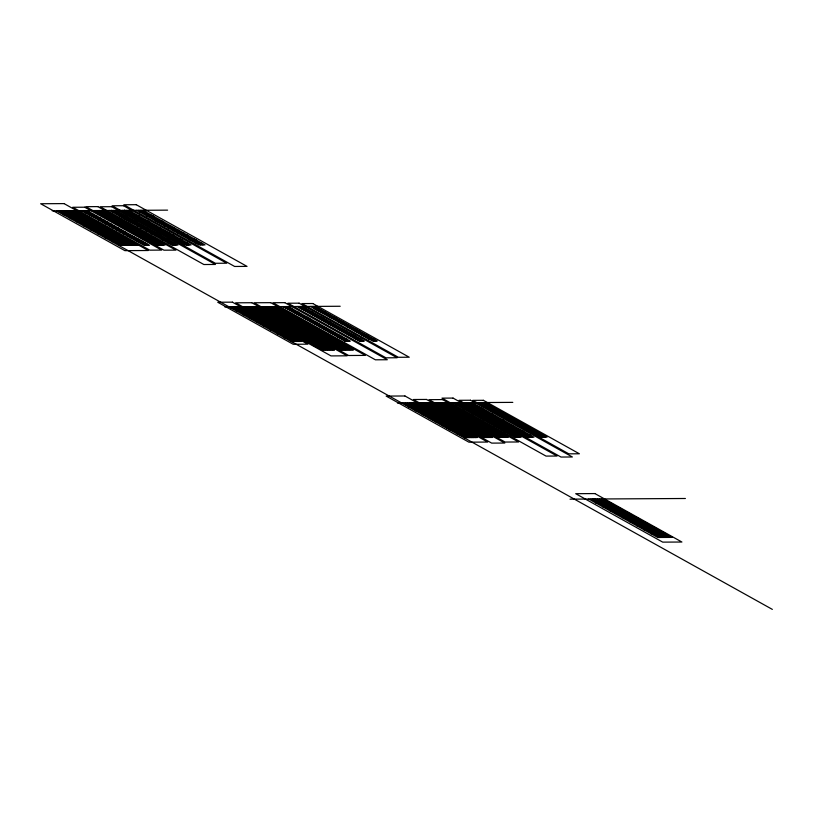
<?xml version="1.0" encoding="UTF-8"?>
<svg xmlns="http://www.w3.org/2000/svg" width="813" height="813" viewBox="0 0 813 813"><rect width="100%" height="100%" fill="white"/><g stroke="black" fill="none" stroke-linecap="round" stroke-linejoin="round"><path stroke-width="1.22" d="M52.205 210.801L167.59 210.14M85.304 212.559L90.497 212.528M97.57 212.488L106.29 212.437M113.109 212.396L119.287 212.356M126.147 212.315L132.326 212.284M140.182 212.244L146.37 212.203M63.414 214.622L83.272 214.51M88.749 214.48L93.952 214.449M101.015 214.408L109.735 214.358M92.204 216.4L97.397 216.37M104.471 216.329L113.19 216.278M120.009 216.238L126.198 216.207M133.047 216.167L139.236 216.126M147.082 216.085L153.271 216.045M70.325 218.463L90.182 218.351M95.66 218.321L100.853 218.291M107.926 218.25L116.645 218.199M99.105 220.242L104.308 220.211M111.371 220.171L120.09 220.12M128.637 221.045L134.826 221.014M141.675 220.973L147.864 220.933M155.72 220.892L161.899 220.851M77.225 222.315L97.082 222.193M102.56 222.162L107.753 222.132M114.826 222.091L123.546 222.04M130.365 222.01L136.554 221.969M143.403 221.929L149.592 221.898M157.437 221.847L163.626 221.817M106.015 224.083L111.208 224.063M118.281 224.022L127.001 223.971M84.125 226.156L103.993 226.044M109.47 226.014L114.663 225.984M121.737 225.943L130.456 225.892M137.275 225.851L143.454 225.811M150.303 225.78L156.492 225.74M164.348 225.699L170.537 225.658M112.916 227.935L118.119 227.904M125.182 227.864L133.901 227.813M140.72 227.772L146.909 227.742M153.759 227.701L159.948 227.66M167.803 227.62L173.982 227.579M91.036 229.998L110.893 229.886M116.371 229.855L121.564 229.825M128.637 229.784L137.356 229.733M145.903 230.658L152.092 230.618M158.942 230.577L165.12 230.546M172.976 230.506L179.165 230.465M119.826 231.776L125.019 231.746M132.092 231.705L140.812 231.654M97.936 233.849L117.794 233.727M123.271 233.697L128.474 233.666M135.537 233.626L144.257 233.575M151.076 233.544L157.265 233.504M164.114 233.463L170.303 233.433M178.159 233.382L184.338 233.351M126.726 235.618L131.919 235.587M138.993 235.546L147.712 235.506M154.531 235.465L160.72 235.424M167.569 235.384L173.758 235.353M181.604 235.303L187.793 235.272M104.847 237.691L124.704 237.579M130.182 237.548L135.375 237.518M142.448 237.477L151.167 237.426M133.627 239.469L138.83 239.439M145.893 239.398L154.612 239.347M161.431 239.307L167.62 239.276M174.47 239.235L180.659 239.195M188.514 239.154L194.693 239.113M163.159 240.272L169.348 240.231M176.197 240.191L182.386 240.16M190.242 240.109L196.421 240.079M111.747 241.532L131.604 241.42M137.082 241.39L142.275 241.359L148.972 245.201M149.348 241.319L158.068 241.268M140.537 243.311L145.73 243.28M152.803 243.239L161.523 243.189M168.342 243.148L174.521 243.117M181.38 243.077L187.559 243.046M195.415 242.996L201.604 242.965M118.647 245.374L138.505 245.262L76.371 210.658M224.805 306.918L340.19 306.257M287.009 308.503L291.643 308.473M310.373 312.558A35.853 4.37 27.5 0 0 301.816 308.432L301.145 308.117A34.898 4.258 27.5 0 0 298.32 306.826C297.294 306.603 304.133 310.322 305.678 308.391M318.615 308.32L313.981 308.351L317.436 310.16A58.221 7.093 27.5 0 0 321.867 312.497L331.613 317.578A49.664 6.057 27.5 0 1 336.43 320.17L339.671 321.958M236.024 310.739L246.329 310.678M252.863 311.613L265.231 311.542M271.339 311.501L284.225 311.43M293.91 312.344L298.544 312.324M307.934 312.263L312.578 312.243M320.881 312.192L325.525 312.162M242.924 314.58L253.239 314.519M261.491 316.42L273.859 316.348M279.967 316.308L292.853 316.237M302.538 317.151L307.182 317.131M316.572 317.07L321.206 317.05M329.509 316.999L334.153 316.968M249.825 318.422L260.14 318.371M304.265 318.117L308.91 318.086M318.29 318.035L322.934 318.005M331.237 317.964L335.881 317.934M270.119 321.226L282.497 321.155M288.595 321.115L301.491 321.044M256.735 322.273L267.04 322.212M311.166 321.958L315.81 321.928M325.2 321.877L329.834 321.857M338.147 321.806L342.781 321.775M314.621 323.879L319.265 323.859M328.645 323.798L333.289 323.777M341.592 323.726L346.236 323.696M263.636 326.115L273.951 326.054M278.747 326.033L291.125 325.962M297.223 325.922L310.119 325.85M319.804 326.765L324.438 326.735M333.828 326.684L338.472 326.653M346.775 326.613L351.409 326.582M270.536 329.956L280.851 329.905M324.976 329.651L329.621 329.621M339.011 329.57L343.645 329.539M351.948 329.489L356.592 329.468M287.385 330.83L299.753 330.759M305.861 330.728L318.747 330.657M328.432 331.572L333.066 331.541M342.456 331.491L347.1 331.46M355.403 331.419L360.047 331.389M277.446 333.808L287.751 333.747M296.013 335.637L308.381 335.566M314.489 335.535L327.375 335.464M335.332 335.413L339.976 335.393M349.366 335.332L354.001 335.312M362.303 335.261L366.948 335.23M337.06 336.379L341.704 336.348M351.084 336.297L355.728 336.267M364.031 336.226L368.675 336.196M284.347 337.649L294.662 337.588M342.243 339.255L346.877 339.234M356.267 339.184L360.911 339.153M369.214 339.102L373.848 339.082M304.641 340.444L317.009 340.373M323.117 340.342L336.003 340.271M313.269 345.251L325.647 345.179M331.745 345.149L344.641 345.068M334.275 349.986C306.796 338.96 276.644 329.722 256.603 306.735L334.275 349.986L321.897 350.057L244.225 306.806M353.269 349.875C325.972 338.015 295.241 330.485 275.597 306.623L353.269 349.875L340.383 349.956L262.711 306.704M397.415 403.035L512.8 402.374M424.183 404.823L433.918 404.762M439.325 404.732L449.63 404.671M456.215 404.64L462.404 404.6M469.101 404.559L475.29 404.528M482.18 404.488L488.359 404.457M408.624 406.856L422.14 406.774M427.628 406.744L437.374 406.683M442.77 406.652L453.085 406.602M431.083 408.665L440.829 408.614M446.225 408.583L456.54 408.522M463.115 408.482L469.304 408.451M476.001 408.411L482.19 408.37M489.08 408.329L495.269 408.299M415.524 410.697L429.051 410.616M434.538 410.585L444.274 410.535M449.68 410.504L459.985 410.443M437.983 412.506L447.729 412.455M453.126 412.425L463.44 412.364M422.435 414.539L435.951 414.467M441.439 414.437L451.185 414.376M456.581 414.345L466.896 414.284M473.471 414.254L479.66 414.213M486.357 414.173L492.546 414.142M499.436 414.102L505.625 414.061M444.894 416.358L454.64 416.297M460.036 416.266L470.341 416.205M429.335 418.39L442.851 418.309M448.339 418.278L458.085 418.217M463.491 418.187L473.796 418.136M451.794 420.199L461.54 420.148M466.936 420.118L477.251 420.057M483.826 420.016L490.015 419.986M496.713 419.945L502.901 419.904M509.792 419.864L515.981 419.833M436.235 422.232L449.762 422.15M455.25 422.12L464.995 422.069M470.392 422.038L480.696 421.977M458.705 424.04L468.44 423.99M473.847 423.959L484.152 423.898M443.146 426.073L456.662 426.002M462.15 425.971L471.896 425.91M477.292 425.88L487.607 425.819M494.192 425.778L500.371 425.748M507.068 425.707L513.257 425.677M520.147 425.636L526.336 425.595M465.605 427.892L475.351 427.831M480.747 427.801L491.062 427.74M450.046 429.925L463.573 429.843M469.06 429.813L478.796 429.752M484.202 429.721L494.507 429.671M472.505 431.733L482.251 431.683M487.648 431.642L497.963 431.591M504.548 431.551L510.727 431.51M517.424 431.479L523.613 431.439M530.503 431.398L536.692 431.368M456.957 433.766L470.473 433.685M475.961 433.654L485.707 433.603M491.103 433.573L501.418 433.512M479.416 435.575L489.152 435.524M494.558 435.494L504.863 435.433M511.448 435.392L517.637 435.362M524.334 435.321L530.523 435.29M537.413 435.25L543.592 435.209M463.857 437.607L477.373 437.536L415.24 402.933M570.015 499.152L685.4 498.491M595.665 502.881L610.096 502.8M602.565 506.733L616.996 506.651M609.465 510.574L623.906 510.493M616.376 514.416L630.807 514.334M623.276 518.267L637.717 518.186M630.187 522.109L644.618 522.027M637.087 525.95L651.518 525.869M643.987 529.802L658.428 529.72M650.898 533.643L665.329 533.562M460.209 433.593L473.146 437.557L411.114 402.953A37.987 4.634 27.5 0 1 414.986 405.413L415.697 405.89A33.333 4.065 27.5 0 1 417.567 407.161L425.87 413.289A122.905 14.98 27.5 0 0 427.851 414.701L431.612 417.272A35.254 4.299 27.5 0 0 433.847 418.725L437.181 420.89A11.992 1.463 27.5 0 1 438.024 421.48L438.37 421.734A19.075 2.327 27.5 0 1 438.99 422.211L442.719 425.189A10.01 1.22 27.5 0 0 444.02 426.073L447.302 427.994A10.976 1.341 27.5 0 0 450.077 429.457L450.991 429.914A9.715 1.179 27.5 0 0 452.445 430.605L458.004 432.862M459.894 433.492L459.071 433.217A34.959 4.258 27.5 0 1 458.034 432.872L457.709 432.75A11.362 1.382 27.5 0 1 455.402 431.835L446.052 426.49M72.591 216.543L72.875 216.654A12.845 1.565 27.5 0 0 73.841 217L94.745 223.717A7.876 0.955 27.5 0 1 97.387 224.886L99.359 226.004A7.561 0.925 27.5 0 1 99.887 226.492L101.005 228.28M459.823 404.783L476.591 413.858A28.323 3.455 27.5 0 1 478.542 414.965L495.259 425.026A30.589 3.73 27.5 0 0 497.2 426.144L517.962 437.303A16.301 1.992 27.5 0 1 516.966 436.967L513.836 435.717A7.256 0.884 27.5 0 1 512.353 435.026L506.377 431.855A52.774 6.433 27.5 0 1 497.078 426.52A37.205 4.532 27.5 0 1 495.219 425.402L469.568 408.766L457.119 403.116A15.376 1.87 27.5 0 0 455.859 402.699L517.993 437.303L516.692 436.876M141.94 212.234L143.911 212.874A40.122 4.888 27.5 0 0 144.907 213.179L151.625 215.465L154.866 217.752A61.483 7.49 27.5 0 1 155.344 218.311L159.297 222.173A4.614 0.559 27.5 0 0 161.533 223.412L166.889 225.943A35.162 4.289 27.5 0 1 170.842 227.833L178.179 231.431A16.158 1.972 27.5 0 1 185.842 235.607L192.366 239.622A26.839 3.272 27.5 0 1 193.494 240.323L197.61 242.985L193.575 240.709A70.436 8.587 27.5 0 0 190.13 238.839L170.7 227.955M517.983 437.303L514.924 436.154A8.943 1.087 27.5 0 1 512.424 435.026L512.027 434.833M462.099 405.341L458.867 404.041A9.634 1.179 27.5 0 1 457.8 403.573L455.859 402.699L457.13 403.36A27.54 3.354 27.5 0 1 459.823 404.783M111.147 210.465L115.629 212.488L122.651 217.447M486.225 404.468L495.117 408.39L503.023 413.705A28.445 3.465 27.5 0 0 504.67 414.823L521.042 425.25A27.236 3.323 27.5 0 0 522.911 426.388A30.518 3.719 27.5 0 0 529.995 430.443L532.8 431.967A18.841 2.297 27.5 0 0 536.052 433.685L539.151 435.24M124.186 210.384L128.484 212.305L133.098 215.77A9.177 1.118 27.5 0 0 133.627 216.116L145.954 222.884A24.695 3.008 27.5 0 0 149.795 224.622L167.102 232.396A9.654 1.179 27.5 0 1 171.919 234.977L178.138 238.9A15.305 1.86 27.5 0 1 179.165 239.611L180.181 240.353M57.936 210.77L85.924 222.101A14.736 1.799 27.5 0 1 89.654 223.88L94.257 226.238A15.284 1.86 27.5 0 0 96.818 227.498L101.849 229.815A14.268 1.738 27.5 0 0 103.261 230.435L112.692 234.439A16.016 1.951 27.5 0 1 113.2 234.662L114.328 235.16A17.307 2.114 27.5 0 0 114.735 235.333L127.875 241.197M97.641 227.701L76.859 219.439A101.777 12.398 27.5 0 1 73.536 218.108L67.794 215.73A37.185 4.532 27.5 0 1 61.575 212.965L56.951 210.77M160.405 235.953A11.006 1.341 27.5 0 0 153.027 231.939L135.151 223.982A6.179 0.752 27.5 0 1 133.454 223.036L130.273 220.862A56.046 6.829 27.5 0 1 129.074 219.51L125.71 216.207L118.373 213.494A25.112 3.059 27.5 0 0 117.336 213.209L111.361 210.465M288.188 306.552L350.332 341.155L345.688 341.186L283.554 306.582L286.308 307.771A5.518 0.671 27.5 0 1 287.792 308.503L289.977 309.662M229.114 306.897L240.933 311.206A60.477 7.368 27.5 0 1 249.276 314.255L249.642 314.387A84.125 10.254 27.5 0 1 251.065 314.946L253.707 316.023A35.244 4.299 27.5 0 1 259.652 318.615L268.026 322.802M187.62 244.987L186.543 244.52A14.766 1.799 27.5 0 0 186.004 244.286L185.283 243.971A5.122 0.62 27.5 0 1 183.992 243.382L177.183 239.215A69.572 8.476 27.5 0 1 175.994 238.463L168.545 233.839A11.362 1.382 27.5 0 0 165.069 231.969L162.661 230.76A45.162 5.508 27.5 0 0 161.624 230.252L160.049 229.479A58.109 7.083 27.5 0 1 158.484 228.717L155.507 227.244A24.451 2.978 27.5 0 0 154.185 226.593L146.635 222.914A6.128 0.752 27.5 0 1 144.328 221.614L143.616 221.166A8.618 1.047 27.5 0 1 142.783 220.618L135.649 215.689A4.573 0.559 27.5 0 0 134.521 215.11L128.454 212.437A6.077 0.742 27.5 0 1 127.702 212.081L126.696 211.583A12.693 1.545 27.5 0 1 124.379 210.384M287.274 308.34L316.247 323.513A34.807 4.238 27.5 0 1 326.165 329.255L335.545 335.088A33.689 4.106 27.5 0 0 339.407 337.395L342.598 339.255A11.717 1.433 27.5 0 1 344.326 340.312L345.169 340.84A30.061 3.669 27.5 0 0 345.698 341.186L287.385 308.666M187.325 244.987L181.97 241.827A29.278 3.567 27.5 0 0 180.201 240.363M314.753 308.34L318.513 310.119A26.107 3.181 27.5 0 1 322.69 312.182L346.145 324.052L364.986 336.084A18.059 2.205 27.5 0 0 366.978 337.273L370.139 339.102M539.415 435.24L536.234 433.695A18.13 2.205 27.5 0 1 532.84 431.967L529.446 430.107A40.345 4.919 27.5 0 1 521.224 425.25L493.186 408.014A33.252 4.055 27.5 0 0 488.359 405.372L486.641 404.468M284.936 307.243L284.276 306.918A16.575 2.022 27.5 0 0 283.554 306.582L284.957 307.355A18.384 2.246 27.5 0 0 287.284 308.351L293.29 311.44A20.721 2.53 27.5 0 0 295.658 312.659L318.249 324.214L336.084 335.413A15.417 1.88 27.5 0 0 338.523 336.877L343.015 339.417A5.518 0.671 27.5 0 1 344.102 340.088L345.291 340.952M297.751 306.501L300.038 307.599A6.199 0.752 27.5 0 1 301.338 308.259L305.048 310.271A11.961 1.453 27.5 0 0 307.151 311.359L321.582 318.015A12.337 1.504 27.5 0 1 323.767 319.123L340.617 328.808A20.295 2.469 27.5 0 1 342.375 329.926L350.82 335.637A15.152 1.85 27.5 0 0 353.137 337.06L356.816 339.173A6.951 0.843 27.5 0 1 358.177 339.997L359.844 341.104M283.717 306.582L286.003 307.68A6.199 0.752 27.5 0 1 287.304 308.34M314.905 308.34L344.895 323.706M131.919 222.284L135.801 224.144A42.896 5.224 27.5 0 0 137.184 224.774L140.344 226.217A44.044 5.366 27.5 0 1 141.99 226.969L150.09 230.74A38.851 4.736 27.5 0 1 151.289 231.309L153.444 232.355A11.534 1.402 27.5 0 1 158.586 235.14L160.669 236.4A43.038 5.244 27.5 0 1 162.112 237.294L164.704 238.961A20.305 2.48 27.5 0 1 167.295 240.77L168.555 241.746A35.274 4.299 27.5 0 0 169.175 242.233L169.683 242.609A5.427 0.661 27.5 0 0 170.71 243.311L173.321 244.611A31.118 3.791 27.5 0 1 174.297 245.059M511.956 434.833L505.788 431.54A40.081 4.888 27.5 0 1 495.28 425.402L494.08 424.66M666.132 537.444L593.764 499.009M310.373 312.578L331.948 323.777M540.249 435.229L523.176 426.002A30.366 3.699 27.5 0 1 521.204 424.874L504.527 414.833A28.638 3.486 27.5 0 0 502.536 413.695L485.483 404.468M596.64 500.94L634.862 521.143A128.474 15.66 27.5 0 0 644.719 526.163L663.967 535.157A51.595 6.291 27.5 0 0 669.617 537.423M290.119 309.875L291.024 310.353A11.961 1.453 27.5 0 0 293.127 311.43L307.548 318.096A12.337 1.504 27.5 0 1 309.733 319.204L326.592 328.889A20.295 2.469 27.5 0 1 328.35 330.007L336.785 335.718A15.152 1.85 27.5 0 0 339.112 337.141L342.781 339.255A6.951 0.843 27.5 0 1 344.143 340.078L345.81 341.186M462.394 405.382L463.176 405.809M142.224 241.359L81.92 210.628M593.063 499.019L596.366 500.94M595.299 500.219C620.268 513.033 644.424 528.186 671.152 537.18A60.67 7.398 27.5 0 0 671.884 537.403M593.246 499.263L595.035 500.219M142.092 212.223L161.807 222.955A70.782 8.628 27.5 0 1 170.72 227.955M301.105 308.422L359.722 341.104L364.356 341.074L302.223 306.471M286.267 308.066L288.808 309.438A67.896 8.272 27.5 0 0 294.936 312.67L304.651 317.731A48.191 5.874 27.5 0 1 308.767 319.946L313.95 322.812M286.267 308.066L283.554 306.582M664.719 537.444L594.466 499.009M464.274 406.5L461.632 404.976A4.614 0.559 27.5 0 0 460.504 404.437L457.424 403.187A14.106 1.717 27.5 0 0 455.849 402.699M142.915 210.282L205.049 244.886L198.87 244.916L136.726 210.313M315.17 306.399L377.303 341.003L372.659 341.023L310.525 306.43M314.011 306.41L376.145 341.003M140.852 210.293L202.996 244.896M312.842 306.41L374.986 341.013M484.914 402.526L547.047 437.13L540.858 437.17L478.725 402.567M311.684 306.42L373.828 341.023M138.789 210.303L200.933 244.906M483.359 402.537L545.503 437.14M481.814 402.547L543.958 437.15M480.27 402.557L542.403 437.16M128.881 210.364L191.014 244.967L184.825 244.998L122.692 210.394M301.064 306.481L363.198 341.084M299.906 306.491L362.039 341.084M126.818 210.374L188.951 244.977M471.835 402.608L533.968 437.211L527.789 437.242L465.646 402.638M298.737 306.491L360.881 341.094M126.97 211.705L127.834 212.193A52.103 6.352 27.5 0 0 130.69 213.748L148.992 223.717A70.761 8.628 27.5 0 1 156.696 228.047M184.754 243.666L156.675 228.047M297.578 306.501L359.722 341.104L332.588 324.133M470.29 402.618L532.424 437.221M124.755 210.384L186.888 244.987M126.747 211.583L124.613 210.384M467.19 402.628L529.334 437.231M115.842 210.435L177.976 245.038L171.787 245.079L109.653 210.476M287.03 306.562L349.173 341.165M113.779 210.445L175.913 245.048M458.949 402.679L521.082 437.282L514.903 437.313L452.76 402.72M285.871 306.572L348.005 341.165M457.404 402.689L519.537 437.292M171.899 243.839L166.319 240.76A87.723 10.691 27.5 0 0 163.017 238.971L143.627 228.118A69.4 8.455 27.5 0 0 135.354 223.463L115.314 212.549A27.317 3.333 27.5 0 1 112.743 211.126L111.574 210.465A4.37 0.528 27.5 0 0 111.97 210.801M284.713 306.572L346.846 341.175M111.716 210.465L173.85 245.059M454.304 402.709L516.448 437.313M102.834 210.516L164.968 245.109L156.248 245.16L94.115 210.557M274.306 306.633L351.978 349.885M101.086 210.526L163.23 245.12M446.185 402.75L508.318 437.353L498.003 437.414L435.87 402.811M273.016 306.643L350.688 349.895M445.148 402.76L507.292 437.364M99.349 210.526L161.482 245.13M271.725 306.643L349.397 349.905M444.122 402.76L506.255 437.374M270.444 306.653L348.116 349.905M443.085 402.77L505.229 437.374M97.601 210.537L159.744 245.14M442.059 402.781L504.202 437.384M269.154 306.664L346.826 349.915M95.863 210.547L157.996 245.15M441.022 402.781L503.166 437.384M267.863 306.674L345.535 349.925M266.573 306.674L344.245 349.925M438.959 402.791L501.103 437.394M265.282 306.684L342.954 349.936M437.933 402.801L500.076 437.404M436.896 402.811L499.04 437.414M263.991 306.694L341.663 349.946M87.042 210.597L149.186 245.201L143.982 245.231L81.849 210.628M85.751 210.608L147.885 245.211M430.473 402.841L492.607 437.445L482.861 437.506L420.728 402.902M603.195 498.958L672.229 537.403L657.798 537.484L588.754 499.04M84.45 210.618L146.584 245.221M428.847 402.852L490.981 437.455M601.132 498.969L670.176 537.413M83.15 210.628L145.283 245.221M254.54 306.745L332.212 349.997M427.221 402.862L489.365 437.465M599.069 498.979L668.113 537.423M425.595 402.872L487.739 437.475M252.477 306.755L330.149 350.007M597.006 498.989L666.05 537.444M250.414 306.775L328.086 350.027M422.354 402.892L484.487 437.496M594.943 499.009L663.987 537.454M248.351 306.786L326.023 350.037M75.07 210.669L137.214 245.272M661.924 537.464L592.88 499.019L653.733 530.737A60.467 7.368 27.5 0 0 667.829 537.454M246.288 306.796L323.96 350.047M73.007 210.679L135.151 245.282M590.817 499.03L659.861 537.474M70.944 210.699L133.088 245.292M68.881 210.709L131.025 245.313M413.177 402.943L475.31 437.546M66.829 210.719L128.962 245.323M239.429 306.836L301.562 341.44L291.257 341.49A169.765 20.691 27.5 0 0 290.454 340.606L284.408 334.885M64.766 210.73L126.899 245.333M237.366 306.847L299.499 341.45M409.051 402.963L471.194 437.567M62.703 210.74L124.836 245.343M235.303 306.857L297.436 341.46M406.988 402.974L469.131 437.577M60.64 210.75L122.773 245.353M233.24 306.867L295.373 341.47M404.925 402.994L467.069 437.587M58.577 210.76L120.71 245.363M231.177 306.877L293.32 341.48M402.862 403.004L465.006 437.607M56.514 210.78L772.35 609.394M340.942 322.67L345.972 325.485M185.191 243.9L187.122 244.987M314.58 323.168L319.021 325.647A67.184 8.191 27.5 0 1 326.674 330.017M172.112 243.951L174.084 245.059M344.702 340.627L344.133 340.301A34.319 4.187 27.5 0 1 343.513 339.956L341.684 338.919A58.709 7.154 27.5 0 1 335.149 335.088L326.653 330.017M464.731 406.754L480.93 416.429A112.407 13.699 27.5 0 1 486.641 419.996L493.908 424.66M268.28 322.944L275.8 327.649L282.233 332.852A101.971 12.429 27.5 0 1 284.072 334.438L284.326 334.671M345.525 324.062L369.6 339.102M463.583 406.033L470.046 409.782A77.093 9.4 27.5 0 1 476.388 413.471M94.684 210.557L148.982 237.437L162.651 245.13M369.254 339.102L366.5 337.517A52.367 6.382 27.5 0 1 362.151 334.956L353.635 329.865A66.808 8.14 27.5 0 0 345.962 325.485M122.092 216.888L118.403 214.429M160.374 235.943L162.336 237.162A34.207 4.167 27.5 0 1 164.196 238.361M493.501 424.295L495.097 425.402A28.648 3.496 27.5 0 0 505.198 431.225M493.339 424.295L489.426 421.774M485.737 419.295L489.02 421.419M173.504 245.069L157.387 234.957L144.033 228.107A37.418 4.563 27.5 0 0 139.806 226.095L131.706 222.386A16.941 2.063 27.5 0 1 122.783 217.488M498.664 419.569L483.217 409.366L470.503 403.36A24.36 2.967 27.5 0 0 468.735 402.618L530.879 437.221A16.301 1.992 27.5 0 1 529.852 436.896L526.722 435.646A7.256 0.884 27.5 0 1 525.239 434.945L519.263 431.774A52.774 6.433 27.5 0 1 509.954 426.449M142.682 212.223L143.505 212.833A47.174 5.752 27.5 0 1 143.972 213.189L157.732 221.492A11.758 1.433 27.5 0 0 159.155 222.203L160.933 223.067A37.225 4.532 27.5 0 0 164.185 224.571L179.602 231.746A10.559 1.291 27.5 0 1 180.679 232.274L182.061 232.996A13.099 1.596 27.5 0 1 184.653 234.388L186.899 235.719A35.05 4.268 27.5 0 1 191.695 238.758L193.687 240.089A14.228 1.738 27.5 0 1 194.337 240.546L197.529 242.985M118.251 214.317L112.875 211.085A19.38 2.358 27.5 0 1 111.889 210.679M291.024 341.369L289.367 339.895A23.099 2.815 27.5 0 1 288.788 339.336A36.9 4.502 27.5 0 1 288.503 339.021L286.887 337.253A78.759 9.604 27.5 0 0 285.597 335.982L284.784 335.241M284.835 335.129C270.902 324.539 254.723 317.202 238.453 310.932A65.223 7.947 27.5 0 1 229.357 307.019M441.429 422.201L437.13 416.246L428.095 410.626A28.638 3.486 27.5 0 0 411.256 403.045M101.219 228.839L101.259 228.91A7.469 0.915 27.5 0 0 101.971 229.652L103.048 230.272A5.386 0.661 27.5 0 0 104.552 230.973M498.694 419.589A80.7 9.837 27.5 0 0 508.45 426.063L517.759 431.479L526.357 435.311A39.044 4.756 27.5 0 1 528.582 436.246L529.354 436.581A29.614 3.608 27.5 0 0 530.879 437.231L529.558 436.571A33.038 4.024 27.5 0 1 526.489 434.965L510.086 426.073A30.132 3.669 27.5 0 1 508.145 424.955L491.428 414.894A28.343 3.455 27.5 0 0 489.467 413.776L472.709 404.711A27.551 3.354 27.5 0 0 470.016 403.289L468.745 402.628A14.106 1.717 27.5 0 1 470.3 403.106L473.39 404.366A4.614 0.559 27.5 0 1 474.507 404.904L493.816 416.358A112.407 13.699 27.5 0 1 499.528 419.925L508.105 425.331A37.205 4.532 27.5 0 0 509.975 426.449M516.844 436.896A17.002 2.073 27.5 0 1 505.269 431.215M476.428 413.492A65.68 8.008 27.5 0 1 485.696 419.274M445.839 426.398A43.374 5.285 27.5 0 1 441.662 422.313M131.919 222.295A19.797 2.409 27.5 0 1 122.163 216.908M164.175 238.361A20.457 2.49 27.5 0 1 167.295 240.526L173.636 244.642A8.78 1.067 27.5 0 1 174.582 245.059M127.834 241.146A10.64 1.301 27.5 0 1 133.678 244.276L133.82 244.388A6.433 0.783 27.5 0 1 135.304 245.302M97.641 227.701A39.908 4.868 27.5 0 1 103.759 230.374L107.611 232.142A37.815 4.614 27.5 0 0 109.501 232.985L112.56 234.327A85.172 10.376 27.5 0 0 114.359 235.099L116.696 236.085A43.811 5.335 27.5 0 0 118.403 236.776L135.019 244.235A10.569 1.291 27.5 0 1 136.716 245.272M64.054 203.606L40.65 203.738L124.887 250.648L148.291 250.506L64.054 203.606M136.238 204.693L123.85 204.764L234.642 266.461L247.03 266.39L136.238 204.693M123.485 205.719L112.143 205.78L215.394 263.29L226.746 263.219L123.485 205.719M97.794 206.614L85.812 206.685L163.952 250.191L175.933 250.119L97.794 206.614M111.686 206.695L100.141 206.756L203.87 264.52L215.415 264.459L111.686 206.695M84.684 207.213L72.733 207.274L149.744 250.16L161.685 250.089L84.684 207.213M232.396 302.162L217.732 302.243L293.188 344.265L307.842 344.173L232.396 302.162M251.806 302.721L235.638 302.812L330.993 355.911L347.151 355.809L251.806 302.721M270.678 302.66L253.961 302.761L348.675 355.505L365.393 355.403L270.678 302.66M284.784 302.649L272.863 302.721L375.382 359.803L387.303 359.742L284.784 302.649M299.103 303.168L287.924 303.239L385.941 357.822L397.12 357.75L299.103 303.168M312.792 303.523L301.928 303.584L398.36 357.283L409.234 357.222L312.792 303.523M404.945 395.982L386.165 396.094L468.908 442.17L487.688 442.059L404.945 395.982M453.034 398.085L441.967 398.146L546.031 456.093L557.088 456.032L453.034 398.085M426.5 399.447L413.38 399.518L491.672 443.115L504.792 443.044L426.5 399.447M442.485 399.59L428.99 399.671L505.097 442.048L518.592 441.977L442.485 399.59M470.473 400.24L459.101 400.301L561 457.048L572.372 456.977L470.473 400.24M483.349 400.301L472.78 400.362L568.815 453.837L579.384 453.776L483.349 400.301M594.903 493.572L575.706 493.684L662.707 542.129L681.904 542.027L594.903 493.572M477.404 421.998L454.579 412.415L439.996 402.791L502.139 437.394L496.875 431.591A9.339 1.138 27.5 0 0 486.52 425.829L477.404 421.998M461.469 422.089L439.843 412.496L423.98 402.882L486.113 437.485L477.79 429.762L461.469 422.089"/></g></svg>
